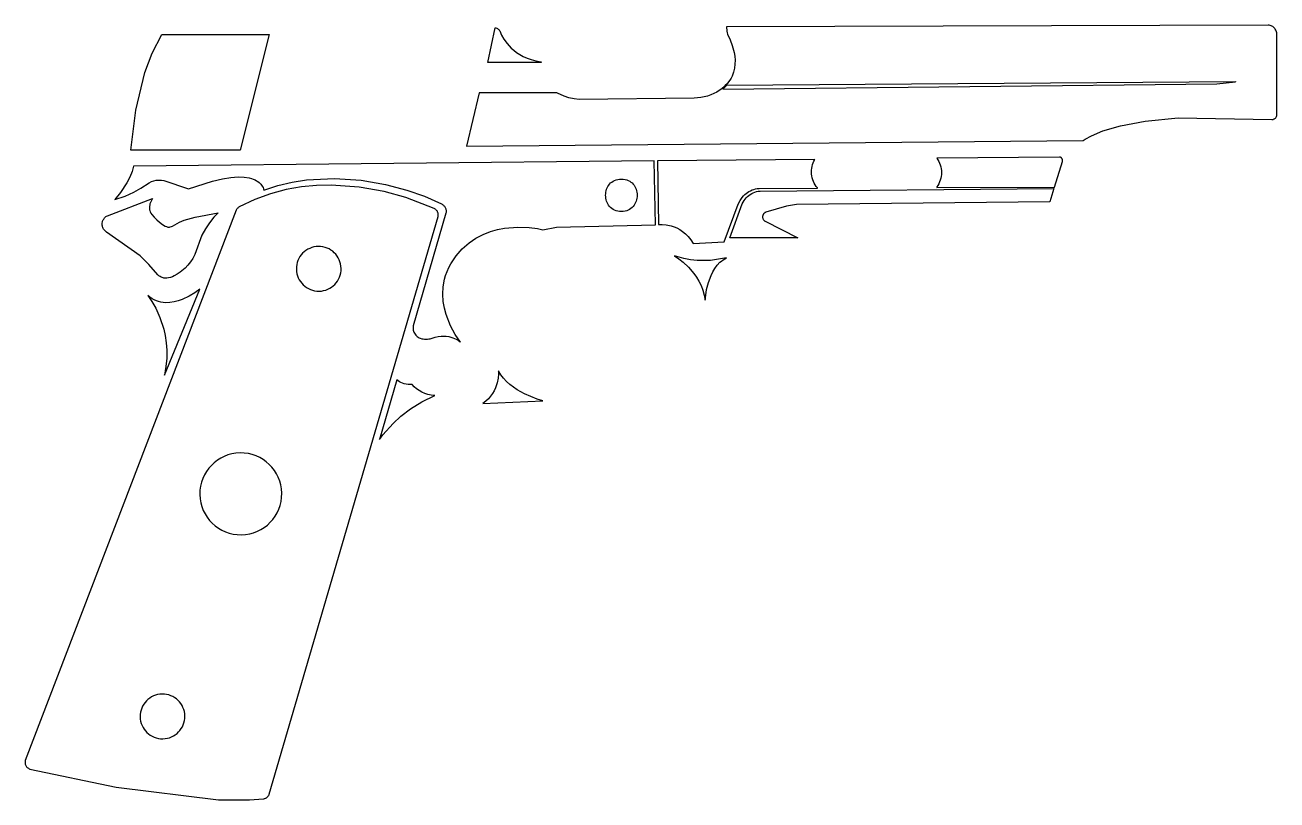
# Model space of a CAD drawing. Header units: metres. Extents: x 163 to 301, y -144 to -59.
import ezdxf

# ---------------------------------------------------------------- set-up
doc = ezdxf.new("R2010")
doc.units = ezdxf.units.M

msp = doc.modelspace()

# ---------------------------------------------------------------- linework, layer by layer
for points in [[(240.345468, -59.159902), (240.355628, -59.65952), (240.386108, -59.827414), (240.4364, -59.990482), (240.725198, -60.60821), (240.964212, -61.23559), (241.16411, -61.987938), (241.230912, -62.397894), (241.26571, -62.823598), (241.261138, -63.25997), (241.20983, -63.701676), (241.10442, -64.143382), (240.937542, -64.580262), (240.82883, -64.795146), (240.70183, -65.006982), (240.55578, -65.214754), (240.389664, -65.418208), (240.20272, -65.616582), (239.762284, -65.995296), (239.268762, -66.320416), (238.939832, -66.492374), (238.599472, -66.638678), (238.24946, -66.759582), (237.52683, -66.926206), (236.785658, -66.995294), (224.190306, -67.130168), (223.619568, -67.064636), (223.059498, -66.942208), (222.515684, -66.759074), (221.800166, -66.430144), (221.7166, -66.406776), (213.197186, -66.406776), (211.819236, -72.256904), (279.446228, -71.654924), (279.650952, -71.502524), (280.33218, -71.111872), (281.591004, -70.582282), (283.528008, -70.013322), (286.24403, -69.50456), (289.839908, -69.15531), (300.13656, -69.334634), (300.196504, -69.329554), (300.25467, -69.318378), (300.310804, -69.30136), (300.364398, -69.279008), (300.415198, -69.251576), (300.462696, -69.219318), (300.506638, -69.182488), (300.546516, -69.14134), (300.582076, -69.096382), (300.613064, -69.047868), (300.638972, -68.996052), (300.659546, -68.941442), (300.674532, -68.884292), (300.683422, -68.824856), (300.680374, -59.928252), (300.664118, -59.82208), (300.637702, -59.719718), (300.601634, -59.62142), (300.556422, -59.527948), (300.502828, -59.43981), (300.441106, -59.357514), (300.372018, -59.281568), (300.296072, -59.212734), (300.213522, -59.151266), (300.12513, -59.097926), (300.031658, -59.053222), (299.93336, -59.017408), (299.830744, -58.991246), (299.724572, -58.975244), (240.344706, -59.159648)], [(186.99861, -72.714104), (175.033432, -72.714104), (175.554132, -68.302378), (176.567084, -64.182498), (177.367438, -62.05093), (178.404012, -60.02655), (190.200788, -60.02655), (186.998864, -72.714104)], [(214.15629, -63.091822), (214.950294, -59.271408), (215.043766, -59.290204), (215.132412, -59.320938), (215.21547, -59.362848), (215.291924, -59.415172), (215.360758, -59.477148), (215.42121, -59.548014), (215.472264, -59.627008), (215.674448, -60.076588), (215.921082, -60.514992), (216.267284, -60.9981), (216.727024, -61.495178), (217.003884, -61.739272), (217.314526, -61.975492), (217.660728, -62.200028), (218.044268, -62.408816), (218.466924, -62.5983), (218.930474, -62.764416), (219.436696, -62.903354), (219.991686, -63.01232), (219.996004, -63.01359), (219.999814, -63.015114), (220.00337, -63.017146), (220.006672, -63.019432), (220.00972, -63.021972), (220.01226, -63.024766), (220.014546, -63.02756), (220.016578, -63.030608), (220.018356, -63.03391), (220.01988, -63.037212), (220.020896, -63.040768), (220.021658, -63.044324), (220.022166, -63.04788), (220.02242, -63.051436), (220.02242, -63.054992), (220.022166, -63.058548), (220.021404, -63.062104), (220.020388, -63.06566), (220.019118, -63.068962), (220.017594, -63.072264), (220.015816, -63.075312), (220.013784, -63.078106), (220.011498, -63.0809), (220.008958, -63.08344), (220.00591, -63.085726), (220.002608, -63.087758), (219.999052, -63.089536), (219.995242, -63.090806), (219.991178, -63.091822), (219.98686, -63.09233), (214.155782, -63.092584)], [(296.136568, -65.186814), (240.331752, -65.613026), (239.930686, -66.010028), (294.096948, -65.436242), (296.136568, -65.187068), (296.134028, -65.17386), (296.134028, -65.174114), (296.137838, -65.20053), (296.137838, -65.200784), (296.137838, -65.20053), (296.136568, -65.187068)], [(232.41635, -73.867518), (175.298608, -74.455528), (175.252126, -74.745342), (175.170084, -75.04557), (174.920656, -75.661266), (174.592742, -76.270358), (173.872398, -77.339952), (173.267878, -78.092046), (174.39005, -77.745082), (175.34255, -77.323442), (176.134522, -76.870306), (177.015902, -76.273406), (177.27041, -76.149454), (177.536094, -76.058014), (177.809906, -75.999594), (178.088798, -75.974448), (178.369976, -75.98283), (178.650138, -76.025248), (181.355492, -76.943204), (183.982868, -76.081382), (185.056272, -75.833732), (185.983626, -75.689968), (186.775852, -75.636374), (187.443364, -75.659234), (187.99683, -75.744832), (188.234066, -75.807062), (188.446664, -75.879706), (188.636148, -75.96124), (188.803788, -76.049886), (188.950854, -76.14412), (189.07887, -76.24191), (189.188852, -76.341732), (189.282324, -76.441808), (189.360556, -76.540614), (189.424818, -76.636118), (189.517274, -76.811124), (189.570106, -76.95311), (189.593982, -77.04836), (189.59957, -77.083158), (191.148716, -76.565252), (192.708784, -76.190856), (194.267836, -75.946762), (197.336156, -75.796394), (200.259696, -76.007722), (202.943968, -76.474574), (205.294992, -77.090778), (207.218534, -77.749908), (209.09661, -78.586838), (209.168238, -78.630018), (209.23504, -78.678532), (209.296762, -78.732126), (209.35315, -78.790038), (209.404204, -78.852268), (209.449416, -78.918054), (209.48904, -78.987396), (209.522568, -79.059532), (209.55, -79.134208), (209.571082, -79.21117), (209.585814, -79.289656), (209.593942, -79.369666), (209.595212, -79.450438), (209.589624, -79.531972), (209.576924, -79.613506), (205.98257, -91.97086), (205.966568, -92.093288), (205.963012, -92.214954), (205.971648, -92.334842), (205.991968, -92.45219), (206.023464, -92.56649), (206.065882, -92.676726), (206.118714, -92.782136), (206.181452, -92.881958), (206.253588, -92.97543), (206.334868, -93.06179), (206.42453, -93.140276), (206.52232, -93.209872), (206.627984, -93.27007), (206.741014, -93.320108), (206.934562, -93.377512), (207.08366, -93.40596), (207.234028, -93.422978), (207.384904, -93.428566), (207.535526, -93.422724), (207.685386, -93.405198), (207.833468, -93.375734), (208.39811, -93.19768), (208.728564, -93.12529), (209.041746, -93.087698), (209.336894, -93.080332), (209.612992, -93.098874), (209.869532, -93.139006), (210.105498, -93.19641), (210.319874, -93.266514), (210.68157, -93.427042), (210.948016, -93.585538), (211.112608, -93.706442), (211.168996, -93.754702), (210.59648, -92.91574), (210.084162, -91.959938), (209.601816, -90.729308), (209.41411, -90.0303), (209.28457, -89.285826), (209.230214, -88.503506), (209.26806, -87.691214), (209.414872, -86.85657), (209.534506, -86.433406), (209.687668, -86.007448), (209.876644, -85.579966), (210.103466, -85.151722), (210.67903, -84.297012), (211.366862, -83.516216), (212.099906, -82.869532), (212.865716, -82.345276), (213.651846, -81.932018), (214.446104, -81.618328), (215.236044, -81.392522), (216.00922, -81.242916), (217.456258, -81.126584), (218.688666, -81.17713), (219.607638, -81.301844), (220.18244, -81.42605), (221.677738, -81.148682), (232.535476, -80.874362), (232.415588, -73.868788)], [(250.019312, -73.706736), (232.776522, -73.868788), (232.872534, -80.853788), (232.981246, -80.845406), (233.279442, -80.843374), (233.724704, -80.882998), (234.274868, -80.999584), (234.576112, -81.097628), (234.88777, -81.228184), (235.204508, -81.395316), (235.520992, -81.60385), (235.832142, -81.85785), (236.132624, -82.161888), (236.417104, -82.520282), (236.680248, -82.93735), (240.061242, -82.75701), (241.623596, -78.61173), (241.819684, -78.218538), (242.053872, -77.87386), (242.184428, -77.72019), (242.323366, -77.578966), (242.470432, -77.450442), (242.625372, -77.334872), (242.787678, -77.232256), (242.957096, -77.142594), (243.133118, -77.066394), (243.315744, -77.003402), (243.504212, -76.954126), (243.698522, -76.918312), (243.898166, -76.896468), (250.29922, -76.861162), (250.29922, -76.834492), (250.163838, -76.675234), (250.044204, -76.504546), (249.940318, -76.323952), (249.85218, -76.134976), (249.77979, -75.938634), (249.723148, -75.736704), (249.682, -75.530456), (249.6566, -75.32116), (249.646948, -75.11034), (249.653044, -74.899266), (249.674888, -74.689462), (249.71248, -74.482198), (249.765566, -74.278998), (249.8344, -74.081132), (249.918982, -73.890124), (250.019312, -73.707244)], [(263.387332, -73.581514), (263.387332, -73.581768), (263.50595, -73.75398), (263.60882, -73.936098), (263.695942, -74.126598), (263.767062, -74.32421), (263.822434, -74.52741), (263.862058, -74.734928), (263.88568, -74.94524), (263.893554, -75.157076), (263.88568, -75.368912), (263.861804, -75.579224), (263.82218, -75.786742), (263.766808, -75.989942), (263.695688, -76.187554), (263.608566, -76.378054), (263.505696, -76.560172), (263.387078, -76.732384), (263.387078, -76.80325), (276.286976, -76.746354), (277.160736, -73.926954), (277.170896, -73.882504), (277.175468, -73.838562), (277.174706, -73.795128), (277.168864, -73.75271), (277.15845, -73.711816), (277.143464, -73.6727), (277.12416, -73.635616), (277.101046, -73.601072), (277.074122, -73.569322), (277.043642, -73.54062), (277.010114, -73.515474), (276.973538, -73.494138), (276.934422, -73.47712), (276.89302, -73.464674), (276.849332, -73.457054), (263.387078, -73.580752)], [(208.27492, -79.102966), (205.159356, -77.896466), (202.810618, -77.244194), (200.059544, -76.740258), (196.99986, -76.520548), (195.383658, -76.559664), (193.725292, -76.7207), (192.0367, -77.020674), (190.329566, -77.476604), (188.615574, -78.105254), (186.906662, -78.923896), (186.84621, -78.960218), (186.789568, -79.00162), (186.73699, -79.047848), (186.68873, -79.098394), (186.645296, -79.153004), (186.606688, -79.211424), (186.57316, -79.273146), (163.448238, -139.634214), (163.430966, -139.718034), (163.423092, -139.801854), (163.424108, -139.884912), (163.43376, -139.966446), (163.451794, -140.045948), (163.477956, -140.12291), (163.511738, -140.19657), (163.552886, -140.26642), (163.601146, -140.331698), (163.65601, -140.391896), (163.717478, -140.446506), (163.785042, -140.494766), (163.858194, -140.535914), (163.936934, -140.569442), (173.412912, -142.577312), (184.635902, -143.956278), (188.033152, -143.965168), (189.555374, -143.841724), (189.614048, -143.83258), (189.671198, -143.819372), (189.726824, -143.8021), (189.780672, -143.781018), (189.832742, -143.75638), (189.882526, -143.728186), (189.930024, -143.696436), (189.974982, -143.661384), (190.0174, -143.623284), (190.057024, -143.582136), (190.0936, -143.538194), (190.126874, -143.491458), (190.156846, -143.442182), (190.183262, -143.390366), (190.205868, -143.336264), (208.712562, -79.964534), (208.72323, -79.894176), (208.727294, -79.824072), (208.725262, -79.754476), (208.717134, -79.685896), (208.703164, -79.618586), (208.683352, -79.553054), (208.657952, -79.489554), (208.627218, -79.428594), (208.59115, -79.370428), (208.550002, -79.315564), (208.504028, -79.264256), (208.453228, -79.216758), (208.397856, -79.173578), (208.338166, -79.135224), (208.274158, -79.10195)], [(228.804978, -79.428848), (228.59619, -79.418688), (228.400864, -79.38897), (228.219, -79.340964), (228.050598, -79.27594), (227.895658, -79.195168), (227.75418, -79.099918), (227.626418, -78.991714), (227.512118, -78.871826), (227.41128, -78.741524), (227.323904, -78.602078), (227.24999, -78.454758), (227.189538, -78.300834), (227.142548, -78.141576), (227.10902, -77.978508), (227.088954, -77.8129), (227.08235, -77.646022), (227.089208, -77.47889), (227.109528, -77.313282), (227.14331, -77.150214), (227.190554, -76.990956), (227.25126, -76.837032), (227.325428, -76.689712), (227.413058, -76.550266), (227.51415, -76.419964), (227.62845, -76.300076), (227.756212, -76.191872), (227.897436, -76.096622), (228.052122, -76.01585), (228.22027, -75.950826), (228.40188, -75.90282), (228.596952, -75.873102), (228.805486, -75.862942), (229.014274, -75.873102), (229.2096, -75.90282), (229.391464, -75.950826), (229.559866, -76.01585), (229.714806, -76.096622), (229.856284, -76.191872), (229.984046, -76.300076), (230.098346, -76.419964), (230.199184, -76.550266), (230.28656, -76.689712), (230.360474, -76.837032), (230.420926, -76.990956), (230.467916, -77.150214), (230.501444, -77.313282), (230.52151, -77.47889), (230.528114, -77.646022), (230.521256, -77.8129), (230.500936, -77.978508), (230.467154, -78.141576), (230.41991, -78.300834), (230.359204, -78.454758), (230.285036, -78.602078), (230.197406, -78.741524), (230.096314, -78.871826), (229.98176, -78.991714), (229.853998, -79.099918), (229.712774, -79.195168), (229.558088, -79.27594), (229.38994, -79.340964), (229.20833, -79.38897), (229.013258, -79.418688), (228.804724, -79.428848)], [(171.909486, -80.57515), (171.933362, -80.489552), (171.964096, -80.40624), (172.001434, -80.325722), (172.045376, -80.24876), (172.095922, -80.175862), (172.152564, -80.107536), (172.215302, -80.044544), (172.284136, -79.987394), (172.363384, -79.934562), (172.44695, -79.889858), (177.39614, -78.015592), (177.161952, -78.451456), (177.120804, -78.56728), (177.089562, -78.706726), (177.070004, -78.880208), (177.063654, -79.098394), (177.067464, -79.164688), (177.078386, -79.23276), (177.096166, -79.30261), (177.150522, -79.446374), (177.227738, -79.594456), (177.32502, -79.744824), (177.568352, -80.046576), (177.85842, -80.338168), (178.173126, -80.606392), (178.489864, -80.837532), (178.786536, -81.018126), (178.920394, -81.085436), (179.014374, -81.124298), (179.078636, -81.140808), (179.143406, -81.148428), (179.20843, -81.14792), (179.273708, -81.140046), (179.338986, -81.125568), (179.469288, -81.079848), (179.598574, -81.016856), (180.343556, -80.58531), (180.871114, -80.37322), (182.080408, -80.040988), (184.608216, -79.561182), (184.131458, -80.049624), (183.650636, -80.657446), (183.201818, -81.3308), (182.821326, -82.016092), (182.044848, -84.153502), (181.837076, -84.572094), (181.580028, -84.957666), (181.279038, -85.319616), (180.983382, -85.623654), (180.418486, -86.093046), (180.112416, -86.297262), (179.767738, -86.490302), (179.57292, -86.578186), (179.37226, -86.650576), (179.16779, -86.703408), (178.962304, -86.732872), (178.859942, -86.737444), (178.758088, -86.73465), (178.65725, -86.723728), (178.557682, -86.704424), (178.459638, -86.67623), (178.363372, -86.638384), (178.22291, -86.563454), (178.094894, -86.472522), (177.977292, -86.368636), (177.009044, -85.231224), (176.02962, -84.296758), (172.357796, -81.707736), (172.238416, -81.600548), (172.13072, -81.484216), (172.037756, -81.357216), (171.997878, -81.289144), (171.946824, -81.179924), (171.920154, -81.102454), (171.900342, -81.023206), (171.887388, -80.942688), (171.881038, -80.861154), (171.881038, -80.779366), (171.887388, -80.697578), (171.908724, -80.57642)], [(248.137426, -82.309462), (240.701068, -82.328004), (242.065048, -78.576678), (242.158774, -78.39837), (242.262914, -78.230222), (242.377214, -78.072488), (242.50142, -77.925676), (242.635278, -77.790548), (242.778534, -77.667358), (242.930934, -77.556614), (243.092224, -77.458824), (243.261896, -77.374496), (243.43995, -77.304138), (243.625878, -77.248004), (243.81968, -77.206856), (244.020848, -77.181202), (276.231096, -76.912724), (275.780246, -78.370938), (248.008394, -78.650084), (246.919242, -78.837282), (244.6274, -79.510128), (244.588792, -79.5274), (244.551962, -79.547466), (244.517164, -79.570072), (244.484398, -79.595218), (244.453664, -79.62265), (244.425216, -79.652114), (244.399054, -79.68361), (244.375178, -79.717138), (244.353842, -79.75219), (244.3353, -79.78902), (244.319298, -79.82712), (244.306344, -79.86649), (244.296438, -79.90713), (244.28958, -79.948786), (244.28577, -79.991204), (244.285262, -80.030066), (244.287548, -80.068674), (244.29974, -80.143858), (244.322092, -80.215994), (244.353842, -80.284066), (244.394736, -80.347312), (244.444012, -80.404462), (244.501416, -80.454754), (244.532912, -80.477106), (244.566186, -80.497172), (248.13768, -82.308954)], [(193.170556, -85.750908), (193.18732, -86.001606), (193.228468, -86.24443), (193.29273, -86.478618), (193.378836, -86.702646), (193.485516, -86.915498), (193.611754, -87.11565), (193.756026, -87.302086), (193.917062, -87.47379), (194.093846, -87.629238), (194.285108, -87.767414), (194.489324, -87.887048), (194.705478, -87.98687), (194.9323, -88.06561), (195.168266, -88.122252), (195.41236, -88.155526), (195.663312, -88.164162), (195.91401, -88.147398), (196.157088, -88.10625), (196.391276, -88.041988), (196.615304, -87.955882), (196.828156, -87.849202), (197.028308, -87.722964), (197.214744, -87.578692), (197.386448, -87.417656), (197.541896, -87.240872), (197.680072, -87.04961), (197.799706, -86.845394), (197.899528, -86.62924), (197.978268, -86.402418), (198.03491, -86.166452), (198.068184, -85.922358), (198.07682, -85.671406), (198.060056, -85.420708), (198.018908, -85.17763), (197.954646, -84.943442), (197.86854, -84.719414), (197.76186, -84.506562), (197.635622, -84.30641), (197.49135, -84.119974), (197.330314, -83.94827), (197.15353, -83.792822), (196.962522, -83.654646), (196.758306, -83.535012), (196.542152, -83.43519), (196.31533, -83.35645), (196.079364, -83.299808), (195.83527, -83.266534), (195.584318, -83.257898), (195.33362, -83.274662), (195.090796, -83.31581), (194.856608, -83.380072), (194.63258, -83.466178), (194.419728, -83.572858), (194.219576, -83.699096), (194.03314, -83.843368), (193.861436, -84.004404), (193.705988, -84.181188), (193.567812, -84.372196), (193.448178, -84.576412), (193.348356, -84.792566), (193.269616, -85.019388), (193.212974, -85.255354), (193.1797, -85.499448), (193.171064, -85.7504)], [(240.346992, -84.500466), (238.57966, -84.803742), (237.11027, -84.8106), (236.375448, -84.74202), (235.667804, -84.593684), (234.625134, -84.295742), (235.09732, -84.607146), (235.589318, -84.993988), (236.164628, -85.532468), (236.757718, -86.220808), (237.040674, -86.620604), (237.303564, -87.05723), (237.538006, -87.530432), (237.736126, -88.039956), (237.889542, -88.585802), (237.990126, -89.167462), (238.048292, -88.584532), (238.154464, -87.965026), (238.341662, -87.223854), (238.632238, -86.433914), (238.823246, -86.043516), (239.048544, -85.668358), (239.310672, -85.31733), (239.612678, -84.999576), (239.779302, -84.856066), (239.957102, -84.72424), (240.146078, -84.605368), (240.346738, -84.500466)], [(182.586122, -87.92845), (182.04053, -88.33739), (181.429406, -88.71204), (180.655468, -89.07907), (180.222144, -89.231216), (179.76596, -89.347548), (179.292758, -89.416382), (178.808126, -89.426542), (178.563524, -89.405968), (178.318414, -89.366598), (178.073304, -89.306654), (177.82921, -89.22512), (177.58664, -89.120218), (177.346356, -88.990678), (177.10912, -88.83523), (176.875694, -88.65235), (177.320956, -89.281762), (177.753518, -90.037158), (178.215798, -91.058492), (178.624992, -92.324682), (178.783996, -93.042994), (178.89855, -93.8149), (178.958494, -94.637352), (178.953668, -95.508064), (178.873404, -96.424242), (178.707542, -97.383346), (182.58536, -87.92845)], [(220.18371, -100.192586), (219.589858, -100.007928), (218.195652, -99.42576), (217.379804, -98.97237), (216.581736, -98.403918), (216.211912, -98.074734), (215.873838, -97.714816), (215.576404, -97.323656), (215.328754, -96.900238), (215.327992, -97.276158), (215.286844, -97.689416), (215.182704, -98.202496), (214.988648, -98.777552), (214.849456, -99.07651), (214.677752, -99.376992), (214.470234, -99.674172), (214.2236, -99.963224), (213.934294, -100.239576), (213.599014, -100.498402), (220.183456, -100.192586)], [(205.881478, -98.390964), (205.636368, -98.403664), (205.415642, -98.394774), (205.205838, -98.368866), (205.006956, -98.326956), (204.818996, -98.269552), (204.641704, -98.197924), (204.475334, -98.11258), (204.319632, -98.014536), (204.174598, -97.904808), (202.273916, -104.43464), (202.645772, -103.919528), (203.77277, -102.660196), (204.62494, -101.885496), (205.672182, -101.085396), (206.917036, -100.31349), (208.361534, -99.623626), (207.964024, -99.583748), (207.591914, -99.506278), (207.244696, -99.393756), (206.922624, -99.248468), (206.625444, -99.072954), (206.352902, -98.869754), (206.104998, -98.641408), (205.881732, -98.390456)], [(182.587646, -110.4646), (182.61838, -110.923324), (182.693564, -111.368078), (182.811166, -111.796576), (182.9689, -112.206532), (183.164226, -112.595914), (183.395112, -112.962436), (183.659272, -113.303812), (183.954166, -113.61801), (184.277762, -113.90249), (184.62752, -114.15522), (185.001408, -114.374168), (185.396886, -114.556794), (185.811922, -114.701066), (186.243976, -114.804698), (186.690762, -114.865404), (187.150248, -114.881152), (187.608972, -114.850418), (188.053726, -114.775234), (188.482224, -114.657632), (188.89218, -114.499898), (189.281562, -114.304572), (189.648084, -114.073686), (189.98946, -113.809526), (190.303658, -113.514632), (190.588138, -113.191036), (190.840868, -112.841278), (191.059816, -112.46739), (191.242442, -112.071912), (191.386714, -111.656876), (191.490346, -111.224822), (191.551052, -110.778036), (191.5668, -110.31855), (191.536066, -109.859826), (191.460882, -109.415072), (191.34328, -108.986574), (191.185546, -108.576618), (190.99022, -108.187236), (190.759334, -107.820714), (190.495174, -107.479338), (190.20028, -107.16514), (189.876684, -106.88066), (189.526926, -106.62793), (189.153038, -106.408982), (188.75756, -106.226356), (188.342524, -106.082084), (187.91047, -105.978452), (187.463684, -105.917746), (187.004198, -105.901998), (186.545474, -105.932732), (186.10072, -106.007916), (185.672222, -106.125518), (185.262266, -106.283252), (184.872884, -106.478578), (184.506362, -106.709464), (184.164986, -106.973624), (183.850788, -107.268518), (183.566308, -107.592114), (183.313578, -107.941872), (183.09463, -108.31576), (182.912004, -108.711238), (182.767732, -109.126274), (182.6641, -109.558328), (182.603394, -110.005114), (182.587646, -110.4646)], [(176.042066, -134.843012), (176.05883, -135.09371), (176.099978, -135.336788), (176.16424, -135.570976), (176.250346, -135.795004), (176.357026, -136.007856), (176.483264, -136.208008), (176.627536, -136.394444), (176.788572, -136.566148), (176.965356, -136.721596), (177.156364, -136.859772), (177.36058, -136.979406), (177.576734, -137.079228), (177.803556, -137.157968), (178.039522, -137.21461), (178.283616, -137.247884), (178.534568, -137.25652), (178.785266, -137.239756), (179.02809, -137.198608), (179.262278, -137.134346), (179.486306, -137.04824), (179.699158, -136.94156), (179.89931, -136.815322), (180.085746, -136.67105), (180.25745, -136.510014), (180.412898, -136.33323), (180.551074, -136.141968), (180.670708, -135.937752), (180.77053, -135.721598), (180.84927, -135.494776), (180.905912, -135.25881), (180.939186, -135.014716), (180.947822, -134.763764), (180.931058, -134.513066), (180.88991, -134.270242), (180.825648, -134.036054), (180.739542, -133.812026), (180.632862, -133.599174), (180.506624, -133.399022), (180.362352, -133.212586), (180.201316, -133.040882), (180.024532, -132.885434), (179.83327, -132.747258), (179.629054, -132.627624), (179.4129, -132.527802), (179.186078, -132.449062), (178.950112, -132.39242), (178.706018, -132.359146), (178.455066, -132.35051), (178.204368, -132.367274), (177.96129, -132.408422), (177.727102, -132.472684), (177.503074, -132.55879), (177.290222, -132.66547), (177.09007, -132.791708), (176.903634, -132.93598), (176.73193, -133.097016), (176.576482, -133.2738), (176.438306, -133.465062), (176.318672, -133.669278), (176.21885, -133.885432), (176.14011, -134.112254), (176.083468, -134.34822), (176.050194, -134.592314), (176.041558, -134.843266)]]:
    msp.add_lwpolyline(points)

doc.saveas('drawing.dxf')
